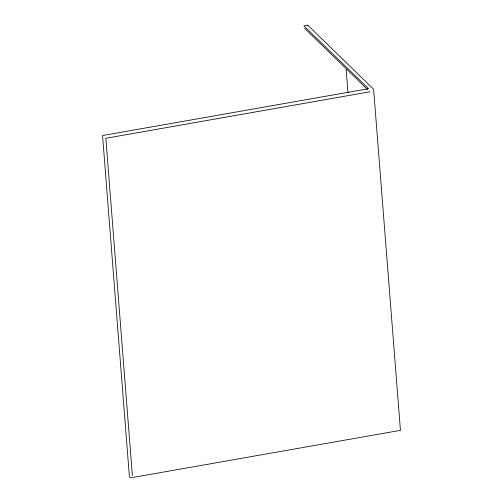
<?xml version="1.0" encoding="UTF-8"?>
<svg xmlns="http://www.w3.org/2000/svg" width="503" height="503" viewBox="0 0 503 503"><rect width="100%" height="100%" fill="white"/><g stroke="black" fill="none" stroke-linecap="round" stroke-linejoin="round"><path stroke-width="0.75" d="M369.925 91.785L105.837 138.281L132.383 475.618M304.617 28.313L346.058 68.59L347.963 92.854M346.668 69.181L367.599 89.528M307.685 25.15L303.856 25.823L368.554 88.704L102.549 135.54L129.397 476.662L130.617 477.85L400.451 430.348L373.603 89.22L307.685 25.15"/></g></svg>
